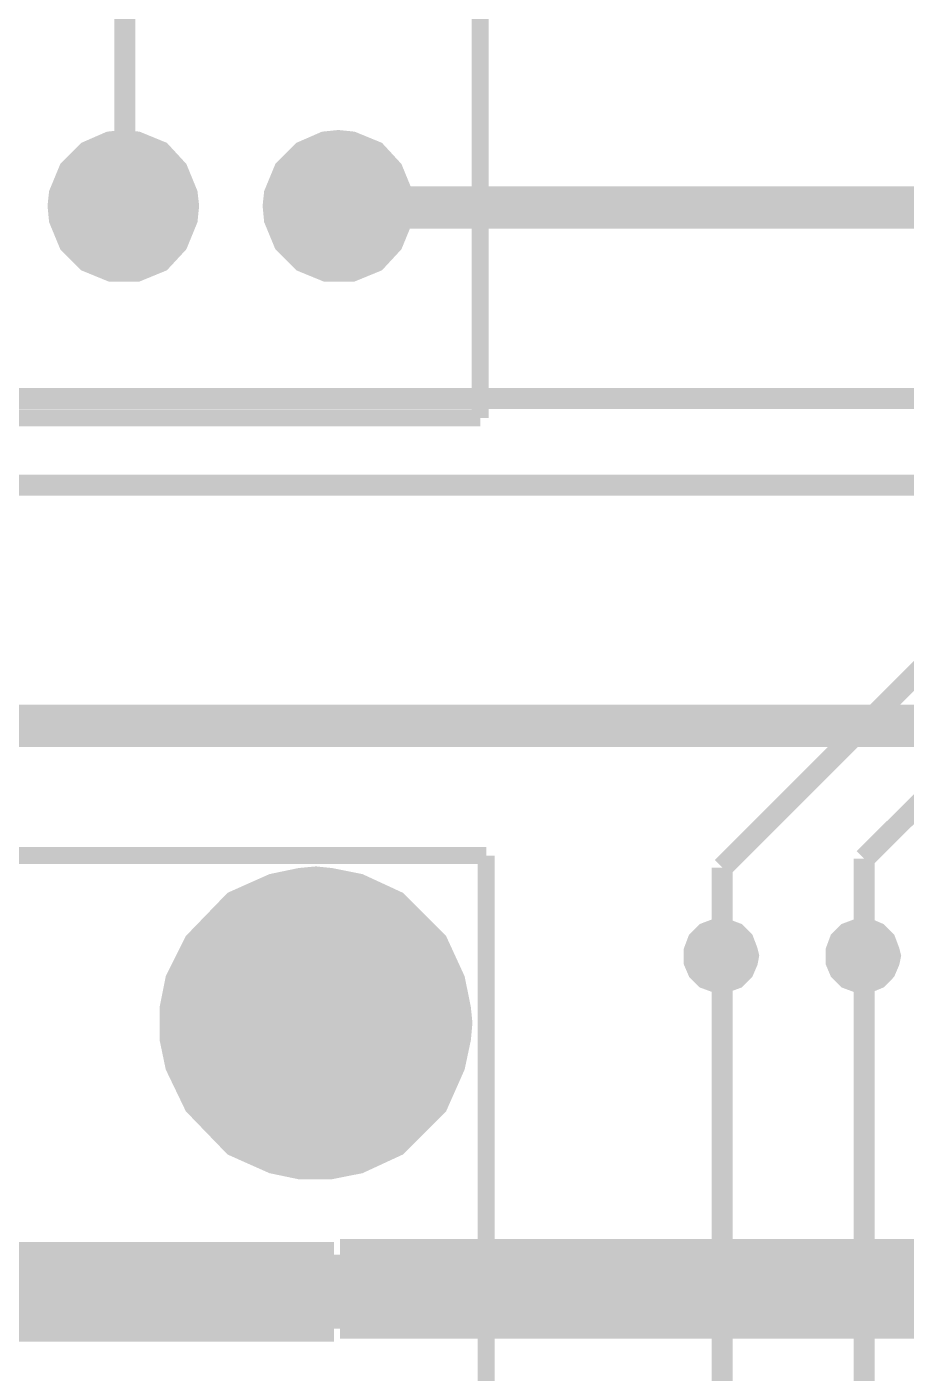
# Model space of a CAD drawing. Header units: millimetres. Extents: x 10 to 287, y 10 to 200.
# Drawn here: x 104.04 to 114.43, y 112.16 to 128.05 of the extents above; entities that cross this region are included whole.
import ezdxf

# ---------------------------------------------------------------- set-up
doc = ezdxf.new("R2010")
doc.units = ezdxf.units.MM
doc.layers.add('H', color=7, linetype='Continuous')
doc.layers.add('P', color=7, linetype='Continuous')

msp = doc.modelspace()

# ---------------------------------------------------------------- hatches: boundary and pattern name
at = {"layer": 'H', "linetype": 'Continuous'}
for points in [[(105.198, 125.095), (105.022, 125.113), (104.722, 125.236), (104.493, 125.465), (104.369, 125.765), (104.352, 125.924), (104.369, 126.1), (104.493, 126.4), (104.722, 126.63), (105.022, 126.753), (105.198, 126.753), (105.357, 126.753), (105.657, 126.63), (105.886, 126.4), (106.01, 126.1), (106.01, 125.924), (106.01, 125.765), (105.886, 125.465), (105.657, 125.236), (105.357, 125.113), (105.198, 125.095)], [(105.198, 125.095), (105.022, 125.113), (104.722, 125.236), (104.493, 125.465), (104.369, 125.765), (104.352, 125.924), (104.369, 126.1), (104.493, 126.4), (104.722, 126.63), (105.022, 126.753), (105.198, 126.753), (105.357, 126.753), (105.657, 126.63), (105.886, 126.4), (106.01, 126.1), (106.01, 125.924), (106.01, 125.765), (105.886, 125.465), (105.657, 125.236), (105.357, 125.113), (105.198, 125.095)], [(107.738, 125.095), (107.562, 125.113), (107.262, 125.236), (107.033, 125.465), (106.909, 125.765), (106.892, 125.924), (106.909, 126.1), (107.033, 126.4), (107.262, 126.63), (107.562, 126.753), (107.738, 126.753), (107.897, 126.753), (108.197, 126.63), (108.426, 126.4), (108.55, 126.1), (108.567, 125.924), (108.55, 125.765), (108.426, 125.465), (108.197, 125.236), (107.897, 125.113), (107.738, 125.095)], [(107.738, 125.095), (107.562, 125.113), (107.262, 125.236), (107.033, 125.465), (106.909, 125.765), (106.892, 125.924), (106.909, 126.1), (107.033, 126.4), (107.262, 126.63), (107.562, 126.753), (107.738, 126.753), (107.897, 126.753), (108.197, 126.63), (108.426, 126.4), (108.55, 126.1), (108.567, 125.924), (108.55, 125.765), (108.426, 125.465), (108.197, 125.236), (107.897, 125.113), (107.738, 125.095)], [(105.198, 125.448), (105.093, 125.448), (104.916, 125.536), (104.793, 125.659), (104.722, 125.836), (104.704, 125.924), (104.722, 126.03), (104.793, 126.189), (104.916, 126.33), (105.093, 126.4), (105.198, 126.4), (105.287, 126.4), (105.463, 126.33), (105.586, 126.189), (105.657, 126.03), (105.675, 125.924), (105.657, 125.836), (105.586, 125.659), (105.463, 125.536), (105.287, 125.448), (105.198, 125.448)], [(105.198, 125.448), (105.093, 125.448), (104.916, 125.536), (104.793, 125.659), (104.722, 125.836), (104.704, 125.924), (104.722, 126.03), (104.793, 126.189), (104.916, 126.33), (105.093, 126.4), (105.198, 126.4), (105.287, 126.4), (105.463, 126.33), (105.586, 126.189), (105.657, 126.03), (105.675, 125.924), (105.657, 125.836), (105.586, 125.659), (105.463, 125.536), (105.287, 125.448), (105.198, 125.448)], [(107.738, 125.448), (107.633, 125.448), (107.456, 125.536), (107.333, 125.659), (107.262, 125.836), (107.244, 125.924), (107.262, 126.03), (107.333, 126.189), (107.456, 126.33), (107.633, 126.4), (107.738, 126.4), (107.827, 126.4), (108.003, 126.33), (108.126, 126.189), (108.197, 126.03), (108.215, 125.924), (108.197, 125.836), (108.126, 125.659), (108.003, 125.536), (107.827, 125.448), (107.738, 125.448)], [(107.738, 125.448), (107.633, 125.448), (107.456, 125.536), (107.333, 125.659), (107.262, 125.836), (107.244, 125.924), (107.262, 126.03), (107.333, 126.189), (107.456, 126.33), (107.633, 126.4), (107.738, 126.4), (107.827, 126.4), (108.003, 126.33), (108.126, 126.189), (108.197, 126.03), (108.215, 125.924), (108.197, 125.836), (108.126, 125.659), (108.003, 125.536), (107.827, 125.448), (107.738, 125.448)], [(107.456, 114.494), (107.28, 114.512), (106.927, 114.582), (106.451, 114.794), (105.974, 115.27), (105.745, 115.746), (105.675, 116.099), (105.675, 116.276), (105.675, 116.47), (105.745, 116.805), (105.974, 117.281), (106.451, 117.757), (106.927, 117.987), (107.28, 118.057), (107.456, 118.057), (107.633, 118.057), (107.985, 117.987), (108.462, 117.757), (108.938, 117.281), (109.167, 116.805), (109.238, 116.452), (109.238, 116.276), (109.238, 116.099), (109.167, 115.746), (108.938, 115.27), (108.462, 114.794), (107.985, 114.582), (107.65, 114.512), (107.456, 114.494)], [(107.456, 114.494), (107.28, 114.512), (106.927, 114.582), (106.451, 114.794), (105.974, 115.27), (105.745, 115.746), (105.675, 116.099), (105.675, 116.276), (105.675, 116.47), (105.745, 116.805), (105.974, 117.281), (106.451, 117.757), (106.927, 117.987), (107.28, 118.057), (107.456, 118.057), (107.633, 118.057), (107.985, 117.987), (108.462, 117.757), (108.938, 117.281), (109.167, 116.805), (109.238, 116.452), (109.238, 116.276), (109.238, 116.099), (109.167, 115.746), (108.938, 115.27), (108.462, 114.794), (107.985, 114.582), (107.65, 114.512), (107.456, 114.494)], [(107.456, 114.706), (107.139, 114.723), (106.574, 114.953), (106.151, 115.394), (105.904, 115.958), (105.886, 116.276), (105.904, 116.593), (106.151, 117.158), (106.574, 117.598), (107.139, 117.828), (107.456, 117.863), (107.774, 117.828), (108.356, 117.598), (108.779, 117.158), (109.008, 116.593), (109.026, 116.276), (109.008, 115.958), (108.779, 115.394), (108.356, 114.953), (107.774, 114.723), (107.456, 114.706)], [(107.456, 114.706), (107.139, 114.723), (106.574, 114.953), (106.151, 115.394), (105.904, 115.958), (105.886, 116.276), (105.904, 116.593), (106.151, 117.158), (106.574, 117.598), (107.139, 117.828), (107.456, 117.863), (107.774, 117.828), (108.356, 117.598), (108.779, 117.158), (109.008, 116.593), (109.026, 116.276), (109.008, 115.958), (108.779, 115.394), (108.356, 114.953), (107.774, 114.723), (107.456, 114.706)], [(112.254, 116.699), (112.166, 116.699), (112.025, 116.769), (111.936, 116.858), (111.866, 116.999), (111.866, 117.069), (111.866, 117.158), (111.936, 117.281), (112.025, 117.387), (112.166, 117.457), (112.254, 117.457), (112.324, 117.457), (112.448, 117.387), (112.554, 117.281), (112.624, 117.158), (112.624, 117.069), (112.624, 116.999), (112.554, 116.858), (112.448, 116.769), (112.324, 116.699), (112.254, 116.699)], [(112.254, 116.699), (112.166, 116.699), (112.025, 116.769), (111.936, 116.858), (111.866, 116.999), (111.866, 117.069), (111.866, 117.158), (111.936, 117.281), (112.025, 117.387), (112.166, 117.457), (112.254, 117.457), (112.324, 117.457), (112.448, 117.387), (112.554, 117.281), (112.624, 117.158), (112.624, 117.069), (112.624, 116.999), (112.554, 116.858), (112.448, 116.769), (112.324, 116.699), (112.254, 116.699)], [(113.93, 116.699), (113.841, 116.699), (113.7, 116.769), (113.612, 116.858), (113.559, 116.999), (113.542, 117.069), (113.559, 117.158), (113.612, 117.281), (113.7, 117.387), (113.841, 117.457), (113.93, 117.457), (114, 117.457), (114.141, 117.387), (114.229, 117.281), (114.3, 117.158), (114.3, 117.069), (114.3, 116.999), (114.229, 116.858), (114.141, 116.769), (114, 116.699), (113.93, 116.699)], [(113.93, 116.699), (113.841, 116.699), (113.7, 116.769), (113.612, 116.858), (113.559, 116.999), (113.542, 117.069), (113.559, 117.158), (113.612, 117.281), (113.7, 117.387), (113.841, 117.457), (113.93, 117.457), (114, 117.457), (114.141, 117.387), (114.229, 117.281), (114.3, 117.158), (114.3, 117.069), (114.3, 116.999), (114.229, 116.858), (114.141, 116.769), (114, 116.699), (113.93, 116.699)], [(112.254, 116.84), (112.201, 116.858), (112.113, 116.875), (112.06, 116.946), (112.025, 117.034), (112.007, 117.069), (112.025, 117.122), (112.06, 117.21), (112.113, 117.263), (112.201, 117.299), (112.254, 117.299), (112.289, 117.299), (112.377, 117.263), (112.448, 117.21), (112.466, 117.122), (112.466, 117.069), (112.466, 117.034), (112.448, 116.946), (112.377, 116.875), (112.289, 116.858), (112.254, 116.84)], [(112.254, 116.84), (112.201, 116.858), (112.113, 116.875), (112.06, 116.946), (112.025, 117.034), (112.007, 117.069), (112.025, 117.122), (112.06, 117.21), (112.113, 117.263), (112.201, 117.299), (112.254, 117.299), (112.289, 117.299), (112.377, 117.263), (112.448, 117.21), (112.466, 117.122), (112.466, 117.069), (112.466, 117.034), (112.448, 116.946), (112.377, 116.875), (112.289, 116.858), (112.254, 116.84)], [(113.93, 116.84), (113.877, 116.858), (113.788, 116.875), (113.736, 116.946), (113.7, 117.034), (113.683, 117.069), (113.7, 117.122), (113.736, 117.21), (113.788, 117.263), (113.877, 117.299), (113.93, 117.299), (113.965, 117.299), (114.053, 117.263), (114.106, 117.21), (114.141, 117.122), (114.141, 117.069), (114.141, 117.034), (114.106, 116.946), (114.053, 116.875), (113.965, 116.858), (113.93, 116.84)], [(113.93, 116.84), (113.877, 116.858), (113.788, 116.875), (113.736, 116.946), (113.7, 117.034), (113.683, 117.069), (113.7, 117.122), (113.736, 117.21), (113.788, 117.263), (113.877, 117.299), (113.93, 117.299), (113.965, 117.299), (114.053, 117.263), (114.106, 117.21), (114.141, 117.122), (114.141, 117.069), (114.141, 117.034), (114.106, 116.946), (114.053, 116.875), (113.965, 116.858), (113.93, 116.84)], [(107.668, 112.73), (107.597, 112.73), (107.456, 112.801), (107.35, 112.889), (107.297, 113.03), (107.297, 113.101), (107.297, 113.189), (107.35, 113.33), (107.456, 113.418), (107.597, 113.489), (107.668, 113.489), (107.756, 113.489), (107.879, 113.418), (107.985, 113.33), (108.038, 113.189), (108.056, 113.101), (108.038, 113.03), (107.985, 112.889), (107.879, 112.801), (107.756, 112.73), (107.668, 112.73)], [(107.668, 112.73), (107.597, 112.73), (107.456, 112.801), (107.35, 112.889), (107.297, 113.03), (107.297, 113.101), (107.297, 113.189), (107.35, 113.33), (107.456, 113.418), (107.597, 113.489), (107.668, 113.489), (107.756, 113.489), (107.879, 113.418), (107.985, 113.33), (108.038, 113.189), (108.056, 113.101), (108.038, 113.03), (107.985, 112.889), (107.879, 112.801), (107.756, 112.73), (107.668, 112.73)], [(107.685, 112.889), (107.633, 112.889), (107.544, 112.924), (107.491, 112.977), (107.438, 113.065), (107.438, 113.118), (107.438, 113.153), (107.491, 113.242), (107.544, 113.312), (107.633, 113.33), (107.668, 113.348), (107.721, 113.33), (107.809, 113.312), (107.862, 113.242), (107.897, 113.153), (107.897, 113.101), (107.897, 113.065), (107.862, 112.977), (107.809, 112.924), (107.721, 112.889), (107.685, 112.889)], [(107.685, 112.889), (107.633, 112.889), (107.544, 112.924), (107.491, 112.977), (107.438, 113.065), (107.438, 113.118), (107.438, 113.153), (107.491, 113.242), (107.544, 113.312), (107.633, 113.33), (107.668, 113.348), (107.721, 113.33), (107.809, 113.312), (107.862, 113.242), (107.897, 113.153), (107.897, 113.101), (107.897, 113.065), (107.862, 112.977), (107.809, 112.924), (107.721, 112.889), (107.685, 112.889)]]:
    msp.add_hatch(color=256, dxfattribs=at).paths.add_polyline_path(points)

# ---------------------------------------------------------------- linework, layer by layer
at = {"layer": 'P'}
for points, const_width in [([(105.198, 129.858), (105.198, 125.924)], 0.25), ([(105.198, 129.858), (105.198, 125.924)], 0.25), ([(109.396, 128.446), (109.396, 123.437)], 0.2), ([(109.396, 128.446), (109.396, 123.437)], 0.2), ([(106.01, 125.942), (105.992, 126.1), (105.869, 126.4), (105.657, 126.63), (105.357, 126.753), (105.181, 126.771), (105.004, 126.753), (104.722, 126.63), (104.493, 126.4), (104.369, 126.1), (104.352, 125.942), (104.369, 125.765), (104.493, 125.465), (104.722, 125.236), (105.022, 125.113), (105.181, 125.113), (105.357, 125.113), (105.657, 125.236), (105.869, 125.465), (105.992, 125.765), (106.01, 125.942), (106.01, 125.942)], 0.132), ([(106.01, 125.942), (105.992, 126.1), (105.869, 126.4), (105.657, 126.63), (105.357, 126.753), (105.181, 126.771), (105.004, 126.753), (104.722, 126.63), (104.493, 126.4), (104.369, 126.1), (104.352, 125.942), (104.369, 125.765), (104.493, 125.465), (104.722, 125.236), (105.022, 125.113), (105.181, 125.113), (105.357, 125.113), (105.657, 125.236), (105.869, 125.465), (105.992, 125.765), (106.01, 125.942), (106.01, 125.942)], 0.132), ([(108.55, 125.942), (108.532, 126.1), (108.409, 126.4), (108.197, 126.63), (107.897, 126.753), (107.721, 126.771), (107.544, 126.753), (107.262, 126.63), (107.033, 126.4), (106.909, 126.1), (106.892, 125.942), (106.909, 125.765), (107.033, 125.465), (107.262, 125.236), (107.562, 125.113), (107.721, 125.113), (107.897, 125.113), (108.197, 125.236), (108.409, 125.465), (108.532, 125.765), (108.55, 125.942), (108.55, 125.942)], 0.132), ([(108.55, 125.942), (108.532, 126.1), (108.409, 126.4), (108.197, 126.63), (107.897, 126.753), (107.721, 126.771), (107.544, 126.753), (107.262, 126.63), (107.033, 126.4), (106.909, 126.1), (106.892, 125.942), (106.909, 125.765), (107.033, 125.465), (107.262, 125.236), (107.562, 125.113), (107.721, 125.113), (107.897, 125.113), (108.197, 125.236), (108.409, 125.465), (108.532, 125.765), (108.55, 125.942), (108.55, 125.942)], 0.132), ([(105.657, 125.942), (105.657, 126.03), (105.586, 126.206), (105.445, 126.33), (105.287, 126.418), (105.181, 126.418), (105.093, 126.418), (104.916, 126.33), (104.775, 126.206), (104.704, 126.03), (104.704, 125.942), (104.704, 125.836), (104.775, 125.677), (104.916, 125.536), (105.093, 125.465), (105.181, 125.465), (105.287, 125.465), (105.445, 125.536), (105.586, 125.677), (105.657, 125.836), (105.657, 125.942), (105.657, 125.942)], 0.132), ([(105.657, 125.942), (105.657, 126.03), (105.586, 126.206), (105.445, 126.33), (105.287, 126.418), (105.181, 126.418), (105.093, 126.418), (104.916, 126.33), (104.775, 126.206), (104.704, 126.03), (104.704, 125.942), (104.704, 125.836), (104.775, 125.677), (104.916, 125.536), (105.093, 125.465), (105.181, 125.465), (105.287, 125.465), (105.445, 125.536), (105.586, 125.677), (105.657, 125.836), (105.657, 125.942), (105.657, 125.942)], 0.132), ([(108.197, 125.942), (108.197, 126.03), (108.126, 126.206), (107.985, 126.33), (107.827, 126.418), (107.721, 126.418), (107.633, 126.418), (107.456, 126.33), (107.315, 126.206), (107.244, 126.03), (107.244, 125.942), (107.244, 125.836), (107.315, 125.677), (107.456, 125.536), (107.633, 125.465), (107.721, 125.465), (107.827, 125.465), (107.985, 125.536), (108.126, 125.677), (108.197, 125.836), (108.197, 125.942), (108.197, 125.942)], 0.132), ([(108.197, 125.942), (108.197, 126.03), (108.126, 126.206), (107.985, 126.33), (107.827, 126.418), (107.721, 126.418), (107.633, 126.418), (107.456, 126.33), (107.315, 126.206), (107.244, 126.03), (107.244, 125.942), (107.244, 125.836), (107.315, 125.677), (107.456, 125.536), (107.633, 125.465), (107.721, 125.465), (107.827, 125.465), (107.985, 125.536), (108.126, 125.677), (108.197, 125.836), (108.197, 125.942), (108.197, 125.942)], 0.132), ([(107.738, 125.924), (129.963, 125.924)], 0.5), ([(107.738, 125.924), (129.963, 125.924)], 0.5), ([(140.705, 123.666), (103.117, 123.666)], 0.25), ([(140.705, 123.666), (103.117, 123.666)], 0.25), ([(109.396, 123.437), (93.398, 123.437)], 0.2), ([(109.396, 123.437), (93.398, 123.437)], 0.2), ([(139.7, 122.643), (101.088, 122.643)], 0.25), ([(139.7, 122.643), (101.088, 122.643)], 0.25), ([(115.764, 121.638), (112.254, 118.128)], 0.25), ([(115.764, 121.638), (112.254, 118.128)], 0.25), ([(116.328, 120.615), (113.93, 118.233)], 0.25), ([(116.328, 120.615), (113.93, 118.233)], 0.25), ([(133.544, 119.803), (98.284, 119.803)], 0.5), ([(133.544, 119.803), (98.284, 119.803)], 0.5), ([(109.467, 118.269), (81.668, 118.269)], 0.2), ([(109.467, 118.269), (81.668, 118.269)], 0.2), ([(109.467, 118.269), (109.467, 90.964)], 0.2), ([(109.467, 118.269), (109.467, 90.964)], 0.2), ([(113.93, 118.233), (113.93, 117.069)], 0.25), ([(113.93, 118.233), (113.93, 117.069)], 0.25), ([(109.238, 116.293), (109.22, 116.47), (109.149, 116.822), (108.938, 117.281), (108.444, 117.775), (107.985, 117.987), (107.633, 118.057), (107.456, 118.075), (107.262, 118.057), (106.927, 117.987), (106.451, 117.775), (105.974, 117.281), (105.745, 116.822), (105.675, 116.47), (105.675, 116.293), (105.675, 116.099), (105.745, 115.764), (105.974, 115.288), (106.451, 114.794), (106.927, 114.582), (107.262, 114.512), (107.456, 114.512), (107.633, 114.512), (107.985, 114.582), (108.444, 114.794), (108.938, 115.288), (109.149, 115.764), (109.22, 116.099), (109.238, 116.293), (109.238, 116.293)], 0.132), ([(109.238, 116.293), (109.22, 116.47), (109.149, 116.822), (108.938, 117.281), (108.444, 117.775), (107.985, 117.987), (107.633, 118.057), (107.456, 118.075), (107.262, 118.057), (106.927, 117.987), (106.451, 117.775), (105.974, 117.281), (105.745, 116.822), (105.675, 116.47), (105.675, 116.293), (105.675, 116.099), (105.745, 115.764), (105.974, 115.288), (106.451, 114.794), (106.927, 114.582), (107.262, 114.512), (107.456, 114.512), (107.633, 114.512), (107.985, 114.582), (108.444, 114.794), (108.938, 115.288), (109.149, 115.764), (109.22, 116.099), (109.238, 116.293), (109.238, 116.293)], 0.132), ([(112.254, 118.128), (112.254, 117.069)], 0.25), ([(112.254, 118.128), (112.254, 117.069)], 0.25), ([(109.026, 116.293), (109.008, 116.611), (108.761, 117.175), (108.338, 117.598), (107.774, 117.845), (107.456, 117.863), (107.121, 117.845), (106.557, 117.598), (106.133, 117.175), (105.886, 116.611), (105.869, 116.293), (105.886, 115.958), (106.133, 115.394), (106.557, 114.97), (107.121, 114.723), (107.456, 114.706), (107.774, 114.723), (108.338, 114.97), (108.761, 115.394), (109.008, 115.958), (109.026, 116.293), (109.026, 116.293)], 0.132), ([(109.026, 116.293), (109.008, 116.611), (108.761, 117.175), (108.338, 117.598), (107.774, 117.845), (107.456, 117.863), (107.121, 117.845), (106.557, 117.598), (106.133, 117.175), (105.886, 116.611), (105.869, 116.293), (105.886, 115.958), (106.133, 115.394), (106.557, 114.97), (107.121, 114.723), (107.456, 114.706), (107.774, 114.723), (108.338, 114.97), (108.761, 115.394), (109.008, 115.958), (109.026, 116.293), (109.026, 116.293)], 0.132), ([(112.624, 117.087), (112.607, 117.158), (112.554, 117.299), (112.448, 117.404), (112.307, 117.457), (112.236, 117.457), (112.166, 117.457), (112.025, 117.404), (111.919, 117.299), (111.866, 117.158), (111.866, 117.087), (111.866, 116.999), (111.919, 116.875), (112.025, 116.769), (112.166, 116.717), (112.236, 116.699), (112.307, 116.717), (112.448, 116.769), (112.554, 116.875), (112.607, 116.999), (112.624, 117.087), (112.624, 117.087)], 0.132), ([(112.624, 117.087), (112.607, 117.158), (112.554, 117.299), (112.448, 117.404), (112.307, 117.457), (112.236, 117.457), (112.166, 117.457), (112.025, 117.404), (111.919, 117.299), (111.866, 117.158), (111.866, 117.087), (111.866, 116.999), (111.919, 116.875), (112.025, 116.769), (112.166, 116.717), (112.236, 116.699), (112.307, 116.717), (112.448, 116.769), (112.554, 116.875), (112.607, 116.999), (112.624, 117.087), (112.624, 117.087)], 0.132), ([(114.3, 117.087), (114.282, 117.158), (114.229, 117.299), (114.124, 117.404), (114, 117.457), (113.912, 117.457), (113.841, 117.457), (113.7, 117.404), (113.594, 117.299), (113.542, 117.158), (113.542, 117.087), (113.542, 116.999), (113.594, 116.875), (113.7, 116.769), (113.841, 116.717), (113.912, 116.699), (114, 116.717), (114.124, 116.769), (114.229, 116.875), (114.282, 116.999), (114.3, 117.087), (114.3, 117.087)], 0.132), ([(114.3, 117.087), (114.282, 117.158), (114.229, 117.299), (114.124, 117.404), (114, 117.457), (113.912, 117.457), (113.841, 117.457), (113.7, 117.404), (113.594, 117.299), (113.542, 117.158), (113.542, 117.087), (113.542, 116.999), (113.594, 116.875), (113.7, 116.769), (113.841, 116.717), (113.912, 116.699), (114, 116.717), (114.124, 116.769), (114.229, 116.875), (114.282, 116.999), (114.3, 117.087), (114.3, 117.087)], 0.132), ([(112.466, 117.087), (112.43, 117.21), (112.377, 117.263), (112.289, 117.299), (112.183, 117.299), (112.113, 117.263), (112.042, 117.21), (112.007, 117.122), (112.007, 117.034), (112.042, 116.946), (112.113, 116.893), (112.201, 116.858), (112.289, 116.858), (112.377, 116.893), (112.43, 116.946), (112.466, 117.034), (112.466, 117.087), (112.466, 117.087)], 0.132), ([(112.466, 117.087), (112.43, 117.21), (112.377, 117.263), (112.289, 117.299), (112.183, 117.299), (112.113, 117.263), (112.042, 117.21), (112.007, 117.122), (112.007, 117.034), (112.042, 116.946), (112.113, 116.893), (112.201, 116.858), (112.289, 116.858), (112.377, 116.893), (112.43, 116.946), (112.466, 117.034), (112.466, 117.087), (112.466, 117.087)], 0.132), ([(114.141, 117.087), (114.106, 117.21), (114.035, 117.263), (113.965, 117.299), (113.859, 117.299), (113.788, 117.263), (113.718, 117.21), (113.683, 117.122), (113.683, 117.034), (113.718, 116.946), (113.788, 116.893), (113.859, 116.858), (113.965, 116.858), (114.035, 116.893), (114.106, 116.946), (114.141, 117.034), (114.141, 117.087), (114.141, 117.087)], 0.132), ([(114.141, 117.087), (114.106, 117.21), (114.035, 117.263), (113.965, 117.299), (113.859, 117.299), (113.788, 117.263), (113.718, 117.21), (113.683, 117.122), (113.683, 117.034), (113.718, 116.946), (113.788, 116.893), (113.859, 116.858), (113.965, 116.858), (114.035, 116.893), (114.106, 116.946), (114.141, 117.034), (114.141, 117.087), (114.141, 117.087)], 0.132), ([(112.254, 117.069), (112.254, 93.698)], 0.25), ([(112.254, 117.069), (112.254, 93.698)], 0.25), ([(113.93, 117.069), (113.93, 93.698)], 0.25), ([(113.93, 117.069), (113.93, 93.698)], 0.25), ([(101.918, 113.118), (107.668, 113.118)], 1.177), ([(101.918, 113.118), (107.668, 113.118)], 1.177), ([(107.685, 113.101), (107.738, 113.153)], 1.177), ([(107.685, 113.101), (107.738, 113.153)], 1.177), ([(107.738, 113.153), (119.521, 113.153)], 1.177), ([(107.738, 113.153), (119.521, 113.153)], 1.177), ([(108.038, 113.118), (108.038, 113.189), (107.985, 113.33), (107.879, 113.436), (107.738, 113.489), (107.668, 113.489), (107.597, 113.489), (107.456, 113.436), (107.35, 113.33), (107.297, 113.189), (107.28, 113.118), (107.297, 113.048), (107.35, 112.907), (107.456, 112.801), (107.597, 112.748), (107.668, 112.748), (107.738, 112.748), (107.879, 112.801), (107.985, 112.907), (108.038, 113.048), (108.038, 113.118), (108.038, 113.118)], 0.132), ([(108.038, 113.118), (108.038, 113.189), (107.985, 113.33), (107.879, 113.436), (107.738, 113.489), (107.668, 113.489), (107.597, 113.489), (107.456, 113.436), (107.35, 113.33), (107.297, 113.189), (107.28, 113.118), (107.297, 113.048), (107.35, 112.907), (107.456, 112.801), (107.597, 112.748), (107.668, 112.748), (107.738, 112.748), (107.879, 112.801), (107.985, 112.907), (108.038, 113.048), (108.038, 113.118), (108.038, 113.118)], 0.132), ([(107.897, 113.118), (107.862, 113.242), (107.791, 113.312), (107.721, 113.348), (107.615, 113.348), (107.544, 113.312), (107.474, 113.242), (107.438, 113.171), (107.438, 113.065), (107.474, 112.995), (107.544, 112.924), (107.615, 112.889), (107.721, 112.889), (107.791, 112.924), (107.862, 112.995), (107.897, 113.065), (107.897, 113.118), (107.897, 113.118)], 0.132), ([(107.897, 113.118), (107.862, 113.242), (107.791, 113.312), (107.721, 113.348), (107.615, 113.348), (107.544, 113.312), (107.474, 113.242), (107.438, 113.171), (107.438, 113.065), (107.474, 112.995), (107.544, 112.924), (107.615, 112.889), (107.721, 112.889), (107.791, 112.924), (107.862, 112.995), (107.897, 113.065), (107.897, 113.118), (107.897, 113.118)], 0.132)]:
    msp.add_lwpolyline(points, dxfattribs=dict(at, const_width=const_width))

doc.saveas('drawing.dxf')
